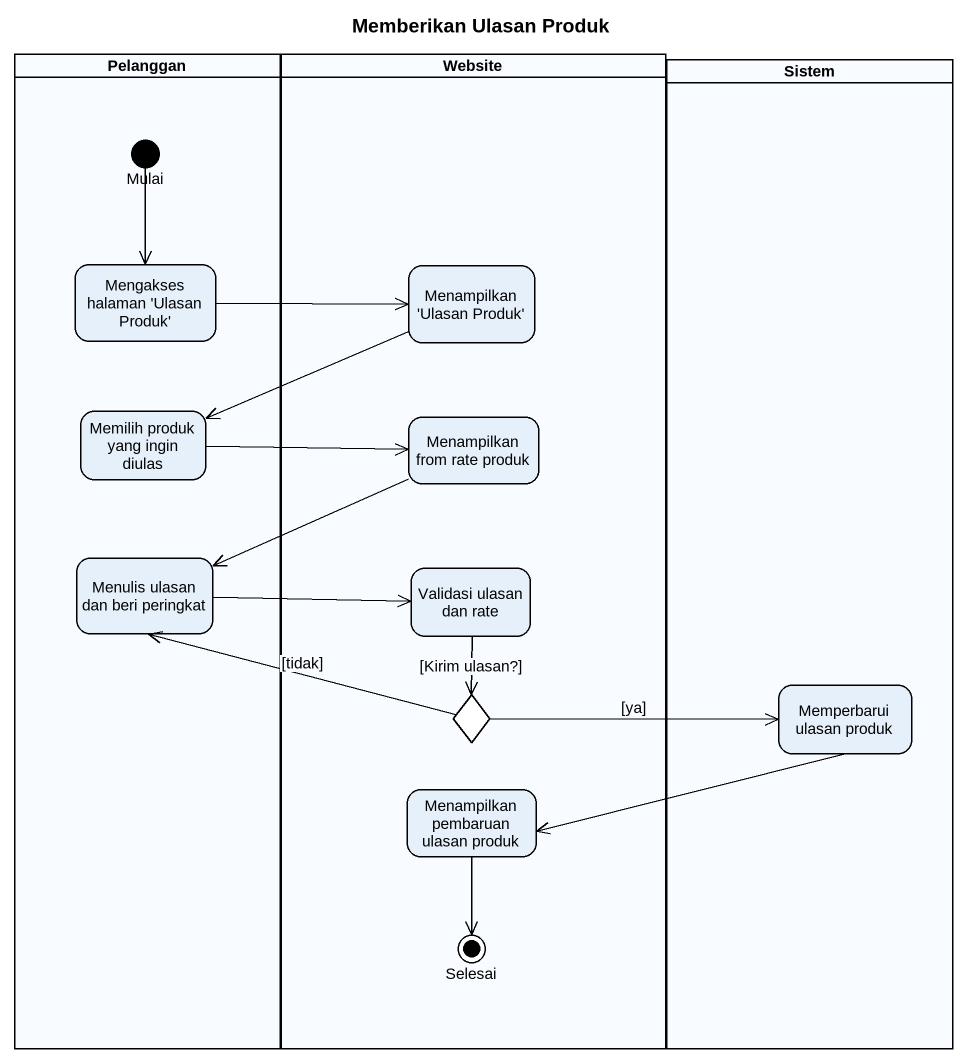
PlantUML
@startuml
title Memberikan Ulasan Produk
hide empty description
state Pelanggan <<partition>> {
  state Mulai <<start>>
  state "Mengakses halaman 'Ulasan Produk'" as Mengakses_halaman_Ulasan
  state "Memilih produk yang ingin diulas" as Memilih_produk_yang_ingin
  state "Menulis ulasan dan beri peringkat" as Menulis_ulasan_dan_beri
}
state Website <<partition>> {
  state "Menampilkan 'Ulasan Produk'" as Menampilkan_Ulasan_Produk
  state "Menampilkan from rate produk" as Menampilkan_from_rate_produk
  state "Validasi ulasan dan rate" as Validasi_ulasan_dan_rate
  state choice1 <<choice>>
  state "Menampilkan pembaruan ulasan produk" as Menampilkan_pembaruan
  state Selesai <<end>>
}
state Sistem <<partition>> {
  state "Memperbarui ulasan produk" as Memperbarui_ulasan_produk
}
Mulai --> Mengakses_halaman_Ulasan
Mengakses_halaman_Ulasan -right-> Menampilkan_Ulasan_Produk
Menampilkan_Ulasan_Produk -left-> Memilih_produk_yang_ingin
Memilih_produk_yang_ingin -right-> Menampilkan_from_rate_produk
Menampilkan_from_rate_produk -left-> Menulis_ulasan_dan_beri
Menulis_ulasan_dan_beri -right-> Validasi_ulasan_dan_rate
Validasi_ulasan_dan_rate --> choice1 : [Kirim ulasan?]
choice1 -left-> Menulis_ulasan_dan_beri : [tidak]
choice1 -right-> Memperbarui_ulasan_produk : [ya]
Memperbarui_ulasan_produk -left-> Menampilkan_pembaruan
Menampilkan_pembaruan --> Selesai
@enduml
